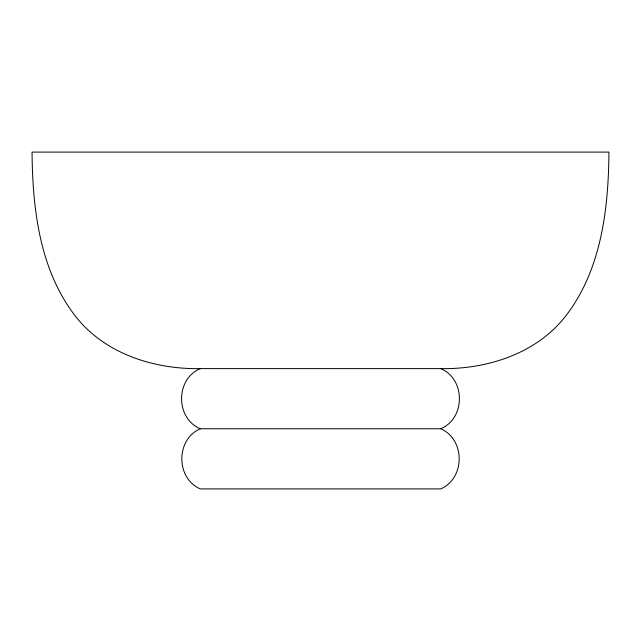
<?xml version="1.0" encoding="UTF-8"?>
<svg xmlns="http://www.w3.org/2000/svg" width="641" height="641" viewBox="0 0 641 641"><rect width="100%" height="100%" fill="white"/><g stroke="black" fill="none" stroke-linecap="round" stroke-linejoin="round"><path stroke-width="0.96" d="M440.375 428.765L200.312 428.765C175.666 439.301 175.666 478.37 200.312 488.907L440.688 488.907C465.334 478.37 465.334 439.301 440.688 428.765C465.646 418.461 465.646 378.919 440.688 368.615M200.312 428.765C175.354 418.461 175.354 378.919 200.312 368.615L440.375 368.615C487.513 369.48 537.679 353.383 566.884 314.483C601.627 268.323 608.469 208.165 608.95 152.093L32.05 152.093C32.531 208.165 39.373 268.323 74.116 314.483C103.321 353.383 153.487 369.48 200.625 368.615"/></g></svg>
